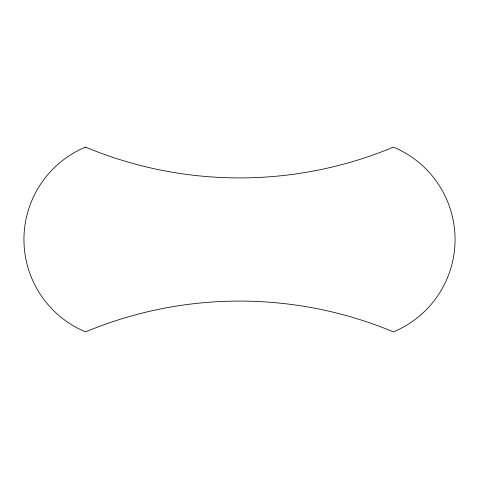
<?xml version="1.0" encoding="UTF-8"?>
<svg xmlns="http://www.w3.org/2000/svg" width="479" height="479" viewBox="0 0 479 479"><rect width="100%" height="100%" fill="white"/><g stroke="black" fill="none" stroke-linecap="round" stroke-linejoin="round"><path stroke-width="0.72" d="M85.537 147.119A100.075 100.075 0 0 0 85.537 331.881A400.306 400.306 0 0 1 393.463 331.881A100.075 100.075 0 0 0 393.463 147.119A400.306 400.306 0 0 1 85.537 147.119"/></g></svg>
